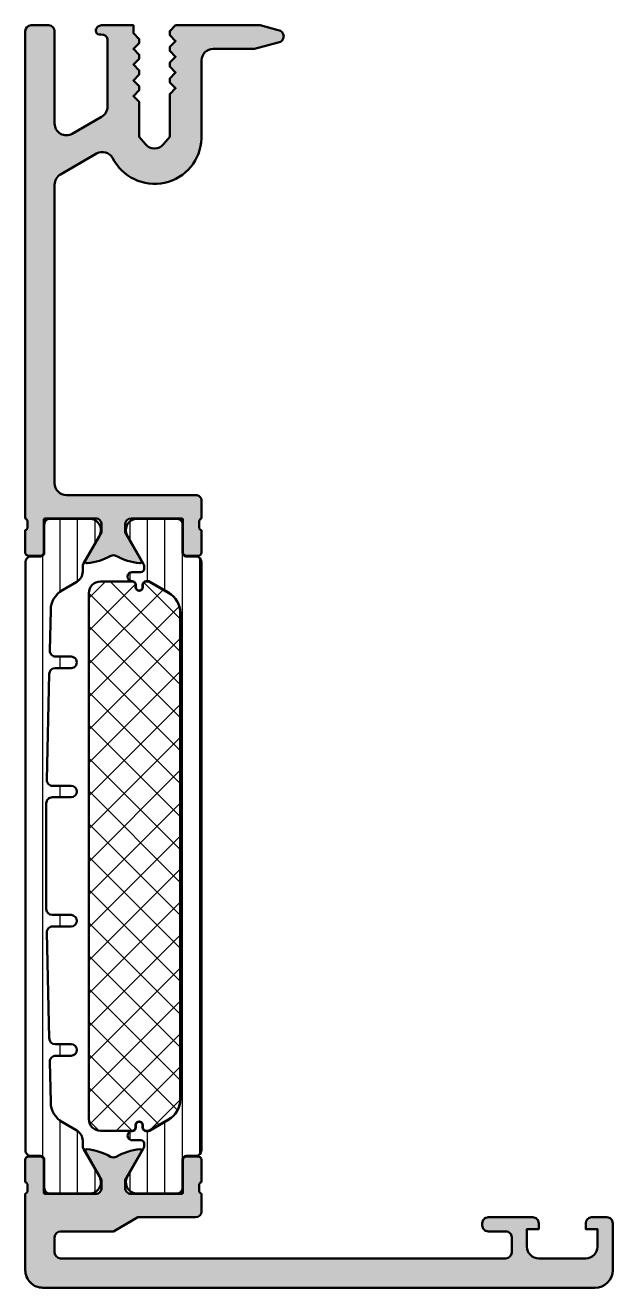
# Model space of a CAD drawing. Extents: x 0 to 50, y 0 to 108.
import ezdxf

# ---------------------------------------------------------------- set-up
doc = ezdxf.new("R2010")
doc.units = 0
for name, color, linetype, lineweight in [('0S-Alu contour', 7, 'Continuous', 50), ('0S-Alu hatch', 252, 'Continuous', 25), ('0S-Plastic contour', 254, 'Continuous', 50), ('0S-Plastic hatch', 253, 'Continuous', 25), ('0S-PT contour', 91, 'Continuous', 50), ('0S-PT hatch', 103, 'Continuous', 25)]:
    doc.layers.add(name, color=color, linetype=linetype, lineweight=lineweight)
pattern_1 = [(90, (0, 0), (-1.4859, 0), [])]

# ---------------------------------------------------------------- blocks, each defined once
blk = doc.blocks.new('346780__81346D26_302D_4603_8082_FFB4D8791FFA_')
at = {"layer": '0S-Alu hatch'}
h = blk.add_hatch(color=256, dxfattribs=at)
edge = h.paths.add_edge_path()
edge.add_line((0.4999979915646926, 107.500000000004), (1.999954825922699, 107.5000000020404))
edge.add_ellipse((1.999954826601581, 106.9999548266016), major_axis=(-0.5000451754388564, 0), ratio=1, start_angle=180.0000017075473, end_angle=270.0000000777871, ccw=False)
edge.add_line((2.500000002040437, 106.9999548113154), (2.49999976158142, 99.1340026855603))
edge.add_arc((3.499639183059032, 99.13385006288162), 0.9996394331286538, 179.9912522104221, 300.0094829271331)
edge.add_line((3.999602175488663, 98.2682196553366), (6.499999523152842, 99.7109985351505))
edge.add_arc((5.998854800376132, 100.5776854180947), 1.001145437104228, 300.0378074016631, 359.9605358366751)
edge.add_line((7.000000000000002, 100.576995849609), (7, 106.3126983642578))
edge.add_arc((6.50850515535016, 106.2208113471883), 0.5000104061150071, 10.58944137677314, 95.29390927060278)
edge.add_line((6.462371826171867, 106.7186889648437), (6.303681538842749, 106.7186889648437))
edge.add_ellipse((6.303681538842749, 107.0186889648437), major_axis=(-0.2999999999999971, 0), ratio=1, start_angle=-0.38179635222530806, end_angle=90, ccw=False)
edge.add_ellipse((6.486343230551225, 107.0174717617543), major_axis=(-0.4826657472028141, 0), ratio=1, start_angle=268.6323020506027, end_angle=359.61820364777475, ccw=False)
edge.add_line((6.497863769531109, 107.5), (9.199981689453125, 107.5))
edge.add_line((9.199981689453125, 107.5), (9.199981689453123, 106.8300018310547))
edge.add_line((9.199981689453123, 106.8300018310547), (9.699981689453123, 106.3300018310547))
edge.add_line((9.699981689453123, 106.3300018310547), (9.699981689453123, 105.989990234375))
edge.add_line((9.699981689453123, 105.989990234375), (9.199981689453123, 105.489990234375))
edge.add_line((9.199981689453123, 105.489990234375), (9.699981689453123, 104.989990234375))
edge.add_line((9.699981689453123, 104.989990234375), (9.699981689453123, 104.6499938964843))
edge.add_line((9.699981689453123, 104.6499938964843), (9.19998168945312, 104.1499938964844))
edge.add_line((9.19998168945312, 104.1499938964844), (9.699981689453123, 103.6499938964843))
edge.add_line((9.699981689453123, 103.6499938964843), (9.699981689453123, 103.3099975585937))
edge.add_line((9.699981689453123, 103.3099975585937), (9.199981689453123, 102.8099975585937))
edge.add_line((9.199981689453123, 102.8099975585937), (9.699981689453123, 102.3099975585937))
edge.add_line((9.699981689453123, 102.3099975585937), (9.699981689453123, 101.9700012207031))
edge.add_line((9.699981689453123, 101.9700012207031), (9.199981689453123, 101.4700012207031))
edge.add_line((9.199981689453123, 101.4700012207031), (9.699981689453123, 100.9700012207031))
edge.add_line((9.699981689453123, 100.9700012207031), (9.699981689453123, 98))
edge.add_line((9.699981689453123, 98), (10.23382267986526, 97.36399841308031))
edge.add_arc((10.99999114417817, 98.00803095768777), 1.000895616046541, 220.0500292006558, 319.9499707999107)
edge.add_line((11.76615960849746, 97.36399841308788), (12.29998779296875, 98))
edge.add_line((12.29998779296875, 98), (12.29998779296875, 101.6399993896484))
edge.add_line((12.29998779296875, 101.6399993896484), (12.79998779296875, 102.1399993896484))
edge.add_line((12.79998779296875, 102.1399993896484), (12.29998779296875, 102.6399993896484))
edge.add_line((12.29998779296875, 102.6399993896484), (12.29998779296875, 102.979995727539))
edge.add_line((12.29998779296875, 102.979995727539), (12.79998779296875, 103.479995727539))
edge.add_line((12.79998779296875, 103.479995727539), (12.29998779296875, 103.979995727539))
edge.add_line((12.29998779296875, 103.979995727539), (12.29998779296875, 104.3199920654297))
edge.add_line((12.29998779296875, 104.3199920654297), (12.79998779296875, 104.8199920654297))
edge.add_line((12.79998779296875, 104.8199920654297), (12.29998779296875, 105.3199920654297))
edge.add_line((12.29998779296875, 105.3199920654297), (12.29998779296875, 105.6600036621093))
edge.add_line((12.29998779296875, 105.6600036621093), (12.79998779296875, 106.1600036621094))
edge.add_line((12.79998779296875, 106.1600036621094), (12.29998779296875, 106.6600036621093))
edge.add_line((12.29998779296875, 106.6600036621093), (12.29998779296875, 107))
edge.add_line((12.29998779296875, 107), (12.79998779296875, 107.5))
edge.add_line((12.79998779296875, 107.5), (20, 107.5))
edge.add_line((20, 107.5), (21.5302734375, 107.0899658203125))
edge.add_ellipse((21.47397692245824, 106.5669790265405), major_axis=(-0.5260080646394916, 0), ratio=1, start_angle=96.12718655369008, end_angle=263.85609695350104, ccw=False)
edge.add_line((21.53012084960938, 106.0439758300781), (19.5, 105.5))
edge.add_line((19.5, 105.5), (15.99996892877547, 105.5000000004827))
edge.add_arc((15.99996892863755, 104.5000310713624), 0.9999689291202855, 89.99999999209773, 180)
edge.add_line((14.99999999951727, 104.5000310712896), (14.99999999999999, 97.87179565429688))
edge.add_ellipse((11.00528982321987, 97.99928665267024), major_axis=(-3.996744093776444, 0), ratio=1, start_angle=26.577357118790474, end_angle=178.1720282015475, ccw=False)
edge.add_arc((6.569737312759976, 95.72035100469017), 0.9911693707156942, 29.67911549304028, 120.2750715285259)
edge.add_line((6.07003736496009, 96.57633972167991), (2.999782177173065, 94.80362399944464))
edge.add_arc((3.50052701387352, 93.93741979034571), 1.00052742258415, 120.0318193240485, 179.9665712355721)
edge.add_line((2.49999976158142, 93.93800354003722), (2.49999976158142, 69))
edge.add_line((2.49999976158142, 69), (2.499999760615991, 68.49996893105092))
edge.add_arc((3.499968690218962, 68.49996892912024), 0.9999689296029711, 180, 270.0000000049458)
edge.add_line((3.499968690305281, 67.49999999951727), (14.49997744046514, 67.50000000046678))
edge.add_ellipse((14.51060663128536, 67.01060758495638), major_axis=(-0.4895078304344264, 0), ratio=1, start_angle=178.755779555601, end_angle=271.2442204265693, ccw=False)
edge.add_line((14.99999904679247, 66.99997839398387), (14.99999904632568, 65.50000000000001))
edge.add_arc((15.07883549286873, 65.2324794080069), 0.2788950563274364, 106.4198764194935, 181.1645893741116)
edge.add_line((14.79999804632569, 65.22681100000845), (14.79999804632569, 64.77321700000878))
edge.add_arc((15.07886614196886, 64.76755634053144), 0.2789255417371598, 178.8371299270552, 253.5754054446442)
edge.add_line((14.99999904632568, 64.5000130000085), (14.99999904632568, 62.62000200000001))
edge.add_ellipse((14.69999904632568, 62.62000200000001), major_axis=(-0.2999999999999971, 0), ratio=1, start_angle=90.00000000000142, end_angle=180, ccw=False)
edge.add_line((14.69999904632569, 62.32000200000001), (13.72002472728291, 62.32000199999998))
edge.add_ellipse((13.7200247272829, 62.620002), major_axis=(-0.3000000000000114, 0), ratio=1, start_angle=0, end_angle=90.00000000000142, ccw=False)
edge.add_line((13.42002472728289, 62.620002), (13.42002472728288, 65.38000000000002))
edge.add_arc((13.30002507406844, 65.38000000000002), 0.1199996532144461, 0, 90.00019868037334)
edge.add_line((13.30002465795444, 65.49999965321375), (8.999994563720906, 65.49998474231467))
edge.add_arc((8.999996297418887, 65.00001800847826), 0.499966733839408, 90.00019868037344, 180)
edge.add_line((8.500029563579481, 65.00001800824661), (8.500029563903809, 64.29998779296875))
edge.add_line((8.500029563903809, 64.29998779296875), (9.88827419281009, 61.89547729492182))
edge.add_ellipse((9.763083384547642, 61.8386851733538), major_axis=(-0.1374703005947158, 0), ratio=1, start_angle=75.7248170314619, end_angle=204.4011585450437, ccw=False)
edge.add_ellipse((10.17311329168704, 66.69475595803203), major_axis=(-5.009006846637642, 0), ratio=1, start_angle=60.68969751829758, end_angle=84.91544475808502, ccw=False)
edge.add_arc((7.500049478202419, 61.82447479588907), 0.5489535499339354, 66.26492328642306, 113.7429888560809)
edge.add_ellipse((4.826627949913779, 66.69592419217263), major_axis=(-5.0101932919862, 0), ratio=1, start_angle=95.08630240523871, end_angle=119.3064666214961, ccw=False)
edge.add_ellipse((5.235613791632408, 61.83757571580024), major_axis=(-0.1367246112590279, 0), ratio=1, start_angle=-25.055156705268416, end_angle=104.9183605229741, ccw=False)
edge.add_line((5.111754894256576, 61.89547729492185), (6.499999523162841, 64.29998779296875))
edge.add_line((6.499999523162841, 64.29998779296875), (6.499999523224179, 65.0000078318375))
edge.add_arc((6.000022613361384, 65.0000078318813), 0.4999769098627951, 0, 90.0000000071041)
edge.add_line((6.000022613299392, 65.4999847417441), (1.699959060238858, 65.49998474121095))
edge.add_arc((1.699959060253734, 65.38), 0.1199847412109563, 90.00000000710403, 180)
edge.add_line((1.579974319042778, 65.38), (1.579974319042783, 62.62000200000001))
edge.add_ellipse((1.279974319042779, 62.62000200000001), major_axis=(-0.3000000000000043, 0), ratio=1, start_angle=90.00000000000159, end_angle=180, ccw=False)
edge.add_line((1.279974319042787, 62.32000200000001), (0.3000000000000127, 62.32000199999998))
edge.add_ellipse((0.3000000000000041, 62.62000199999999), major_axis=(-0.3000000000000114, 0), ratio=1, start_angle=0, end_angle=90.00000000000159, ccw=False)
edge.add_line((-7.3e-15, 62.62000199999999), (-7.1e-15, 64.5000130000085))
edge.add_arc((-0.0788670956431893, 64.76755634053144), 0.2789255417371617, 286.4245945553571, 361.1628700728925)
edge.add_line((0.2000009999999904, 64.77321700000853), (0.2000009999999932, 65.2268110000084))
edge.add_arc((-0.0788364465430536, 65.2324794080069), 0.2788950563274364, 358.8354106258768, 433.5801235805065)
edge.add_line((-3.4e-15, 65.50000000000001), (-3.6e-15, 69))
edge.add_line((-3.6e-15, 69), (0, 94))
edge.add_line((0, 94), (-4.0337e-12, 107.0000020077563))
edge.add_ellipse((0.4999979922435099, 107.0000020077565), major_axis=(-0.4999979922475435, 0), ratio=1, start_angle=270.00000007778704, end_angle=360, ccw=False)
at = {"layer": '0S-Alu contour', "color": 7}
for points in [[(-3.4e-15, 65.50000000000001), (-3.6e-15, 69), (0, 94), (-4.0337e-12, 107.0000020077563)], [(0.4999979915646926, 107.500000000004), (1.999954825922699, 107.5000000020404)], [(2.500000002040437, 106.9999548113154), (2.49999976158142, 99.1340026855603)], [(6.462371826171867, 106.7186889648437), (6.303681538842749, 106.7186889648437)], [(6.497863769531109, 107.5), (9.199981689453125, 107.5), (9.199981689453123, 106.8300018310547), (9.699981689453123, 106.3300018310547), (9.699981689453123, 105.989990234375), (9.199981689453123, 105.489990234375), (9.699981689453123, 104.989990234375), (9.699981689453123, 104.6499938964843), (9.19998168945312, 104.1499938964844), (9.699981689453123, 103.6499938964843), (9.699981689453123, 103.3099975585937), (9.199981689453123, 102.8099975585937), (9.699981689453123, 102.3099975585937), (9.699981689453123, 101.9700012207031), (9.199981689453123, 101.4700012207031), (9.699981689453123, 100.9700012207031), (9.699981689453123, 98), (10.23382267986526, 97.36399841308031)], [(11.76615960849746, 97.36399841308788), (12.29998779296875, 98), (12.29998779296875, 101.6399993896484), (12.79998779296875, 102.1399993896484), (12.29998779296875, 102.6399993896484), (12.29998779296875, 102.979995727539), (12.79998779296875, 103.479995727539), (12.29998779296875, 103.979995727539), (12.29998779296875, 104.3199920654297), (12.79998779296875, 104.8199920654297), (12.29998779296875, 105.3199920654297), (12.29998779296875, 105.6600036621093), (12.79998779296875, 106.1600036621094), (12.29998779296875, 106.6600036621093), (12.29998779296875, 107), (12.79998779296875, 107.5), (20, 107.5), (21.5302734375, 107.0899658203125)], [(7.000000000000002, 100.576995849609), (7, 106.3126983642578)], [(21.53012084960938, 106.0439758300781), (19.5, 105.5), (15.99996892877547, 105.5000000004827)], [(14.99999999951727, 104.5000310712896), (14.99999999999999, 97.87179565429688)], [(3.999602175488663, 98.2682196553366), (6.499999523152842, 99.7109985351505)], [(6.07003736496009, 96.57633972167991), (2.999782177173065, 94.80362399944464)], [(2.49999976158142, 93.93800354003722), (2.49999976158142, 69), (2.499999760615991, 68.49996893105092)], [(3.499968690305281, 67.49999999951727), (14.49997744046514, 67.50000000046678)], [(14.99999904679247, 66.99997839398387), (14.99999904632568, 65.50000000000001)], [(0.2000009999999904, 64.77321700000853), (0.2000009999999932, 65.2268110000084)], [(1.579974319042778, 65.38), (1.579974319042783, 62.62000200000001)], [(6.000022613299392, 65.4999847417441), (1.699959060238858, 65.49998474121095)], [(5.111754894256576, 61.89547729492185), (6.499999523162841, 64.29998779296875), (6.499999523224179, 65.0000078318375)], [(8.500029563579481, 65.00001800824661), (8.500029563903809, 64.29998779296875), (9.88827419281009, 61.89547729492182)], [(13.30002465795444, 65.49999965321375), (8.999994563720906, 65.49998474231467)], [(13.42002472728289, 62.620002), (13.42002472728288, 65.38000000000002)], [(14.79999804632569, 65.22681100000845), (14.79999804632569, 64.77321700000878)], [(-7.3e-15, 62.62000199999999), (-7.1e-15, 64.5000130000085)], [(14.99999904632568, 64.5000130000085), (14.99999904632568, 62.62000200000001)], [(1.279974319042787, 62.32000200000001), (0.3000000000000127, 62.32000199999998)], [(14.69999904632569, 62.32000200000001), (13.72002472728291, 62.32000199999998)]]:
    blk.add_lwpolyline(points, dxfattribs=at)
at = {"layer": '0S-Alu contour', "color": 7, "extrusion": (0, 0, -1)}
for centre, radius, start, end in [((-0.4999979922435099, 107.0000020077565), 0.4999979922475435, 0, 89.99999992221296), ((-1.999954826601581, 106.9999548266016), 0.5000451754388564, 89.9999999222129, 179.9999982924527), ((-6.303681538842749, 107.0186889648437), 0.2999999999999971, 270, 0.381796352225282), ((-6.486343230551225, 107.0174717617543), 0.4826657472028141, 0.381796352225282, 91.36769794939734), ((-21.47397692245824, 106.5669790265405), 0.5260080646394916, 96.14390304649896, 263.8728134463099), ((-11.00528982321987, 97.99928665267024), 3.996744093776444, 181.8279717984527, 333.4226428812095), ((-14.51060663128536, 67.01060758495638), 0.4895078304344264, 88.75577957343071, 181.2442204443991), ((-0.3000000000000041, 62.62000199999999), 0.3000000000000114, 269.9999999999984, 0), ((-1.279974319042779, 62.62000200000001), 0.3000000000000043, 180, 269.9999999999984), ((-13.7200247272829, 62.620002), 0.3000000000000114, 269.9999999999986, 0), ((-14.69999904632568, 62.62000200000001), 0.2999999999999971, 180, 269.9999999999986), ((-5.235613791632408, 61.83757571580024), 0.1367246112590279, 255.0816394770259, 25.05515670526836), ((-4.826627949913779, 66.69592419217263), 5.010193291986201, 240.6935333785039, 264.9136975947613), ((-10.17311329168704, 66.69475595803203), 5.009006846637643, 275.0845552419151, 299.3103024817024), ((-9.763083384547642, 61.8386851733538), 0.1374703005947158, 155.5988414549563, 284.2751829685381)]:
    blk.add_arc(centre, radius, start, end, dxfattribs=at)
at = {"layer": '0S-Alu contour', "color": 7}
for centre, radius, start, end in [((6.50850515535016, 106.2208113471883), 0.5000104061150071, 10.58944137677314, 95.29390927060278), ((15.99996892863755, 104.5000310713624), 0.9999689291202855, 89.99999999209773, 180), ((5.998854800376132, 100.5776854180947), 1.001145437104228, 300.0378074016631, 359.9605358366751), ((3.499639183059032, 99.13385006288162), 0.9996394331286538, 179.9912522104221, 300.0094829271331), ((10.99999114417817, 98.00803095768777), 1.000895616046541, 220.0500292006558, 319.9499707999107), ((6.569737312759976, 95.72035100469017), 0.9911693707156942, 29.67911549304028, 120.2750715285259), ((3.50052701387352, 93.93741979034571), 1.00052742258415, 120.0318193240485, 179.9665712355721), ((3.499968690218962, 68.49996892912024), 0.9999689296029711, 180, 270.0000000049458), ((-0.0788364465430536, 65.2324794080069), 0.2788950563274364, 358.8354106258768, 73.58012358050652), ((-0.0788670956431893, 64.76755634053144), 0.2789255417371617, 286.4245945553571, 1.162870072892493), ((1.699959060253734, 65.38), 0.1199847412109563, 90.00000000710403, 180), ((6.000022613361384, 65.0000078318813), 0.4999769098627951, 0, 90.0000000071041), ((8.999996297418887, 65.00001800847826), 0.499966733839408, 90.00019868037344, 180), ((13.30002507406844, 65.38000000000002), 0.1199996532144461, 0, 90.00019868037334), ((15.07883549286873, 65.2324794080069), 0.2788950563274364, 106.4198764194935, 181.1645893741116), ((15.07886614196886, 64.76755634053144), 0.2789255417371598, 178.8371299270552, 253.5754054446442), ((7.500049478202419, 61.82447479588907), 0.5489535499339354, 66.26492328642306, 113.7429888560809)]:
    blk.add_arc(centre, radius, start, end, dxfattribs=at)
blk = doc.blocks.new('245307__DC00D384_908D_4843_8164_38B0382723C7___A659BA0E_86A2_4C26_964D_3EC36403C837_')
at = {"layer": '0S-Plastic hatch'}
h = blk.add_hatch(dxfattribs=at)
h.set_pattern_fill('ANSI31', color=256, scale=0.4680000000000001, angle=45, style=0)
h.set_pattern_definition(pattern_1)
edge = h.paths.add_edge_path()
edge.add_ellipse((0.5000000000000872, 61.79000299999997), major_axis=(-0.4899999999999949, 0), ratio=1, start_angle=270.000000000001, end_angle=360, ccw=False)
edge.add_line((0.5000000000000783, 62.28000299999997), (1.310334012242551, 62.28000299999997))
edge.add_arc((1.310334012242546, 62.59000299999997), 0.3099999999999952, 270.0000000000009, 360.0079886915353)
edge.add_line((1.620334009229274, 62.59004622298073), (1.619999387692302, 64.98993570235021))
edge.add_ellipse((2.109995360365568, 64.99000402257074), major_axis=(-0.4899959774362156, 0), ratio=1, start_angle=-90.00000000109571, end_angle=0.007988760060072764, ccw=False)
edge.add_line((2.109995360374938, 65.48000000000697), (5.585822496184235, 65.47999999999998))
edge.add_ellipse((5.444228849108124, 64.50018192527712), major_axis=(-0.9899960709244862, 0), ratio=1, start_angle=147.2592430116085, end_angle=261.7771036411001, ccw=False)
edge.add_line((6.276940554088933, 63.96475365105743), (4.958304390806225, 61.68080850649597))
edge.add_arc((5.399977361871417, 61.42580853271031), 0.5100000000002395, 150.0000034006555, 180.5398516222905)
edge.add_line((4.889999999999859, 61.42100328778734), (4.889999999999886, 60.96850454237742))
edge.add_ellipse((3.89999999999988, 60.96850454237735), major_axis=(-0.9900000000000064, 0), ratio=1, start_angle=119.99999999999929, end_angle=180, ccw=False)
edge.add_line((4.394999999999873, 60.11113939263074), (3.16814668627382, 59.40281530169484))
edge.add_arc((4.173146686273794, 57.66210424008812), 2.009999999999982, 119.9999999999994, 178.658604934221)
edge.add_line((2.163697512194509, 57.70915757994845), (2.082977305942261, 54.26193890712877))
edge.add_arc((2.59283754414148, 54.25000000000004), 0.5099999999999931, 178.658604934223, 269.9999999999997)
edge.add_line((2.592837544141477, 53.74000000000005), (3.900000000000055, 53.74000000000004))
edge.add_ellipse((3.900000000000055, 53.25000000000003), major_axis=(-0.490000000000002, 0), ratio=1, start_angle=90, end_angle=269.99999999999994, ccw=False)
edge.add_line((3.900000000000055, 52.76000000000003), (2.546005466508177, 52.76000000000003))
edge.add_arc((2.546005466508177, 52.25000000000003), 0.5100000000000052, 90.0000000000001, 178.6586049342208)
edge.add_line((2.036145228308947, 52.26193890712877), (1.825400878959063, 43.26193890712874))
edge.add_arc((2.335261117158287, 43.25000000000001), 0.5099999999999982, 178.6586049342224, 270.0000000000007)
edge.add_line((2.335261117158294, 42.74000000000001), (3.900000000000042, 42.74000000000003))
edge.add_ellipse((3.900000000000043, 42.25000000000004), major_axis=(-0.490000000000002, 0), ratio=1, start_angle=90.00000000000011, end_angle=270.0000000000001, ccw=False)
edge.add_line((3.900000000000044, 41.76000000000003), (2.299999999999996, 41.76000000000004))
edge.add_arc((2.299999999999994, 41.25000000000003), 0.5100000000000052, 89.99999999999969, 180)
edge.add_line((1.789999999999988, 41.25000000000004), (1.789999999999991, 32.25000000000004))
edge.add_arc((2.299999999999995, 32.25000000000004), 0.5100000000000041, 180, 270)
edge.add_line((2.299999999999995, 31.74000000000003), (3.900000000000048, 31.74000000000003))
edge.add_ellipse((3.90000000000005, 31.25000000000003), major_axis=(-0.4899999999999949, 0), ratio=1, start_angle=90.00000000000023, end_angle=270.00000000000017, ccw=False)
edge.add_line((3.900000000000051, 30.76000000000004), (2.335261117158243, 30.76000000000003))
edge.add_arc((2.335261117158247, 30.25000000000007), 0.509999999999959, 90.00000000000045, 181.3413950657792)
edge.add_line((1.825400878959062, 30.23806109287133), (2.036145228308947, 21.2380610928713))
edge.add_arc((2.54600546650818, 21.25000000000003), 0.5100000000000071, 181.3413950657786, 270.0000000000001)
edge.add_line((2.546005466508181, 20.74000000000003), (3.900000000000044, 20.74000000000003))
edge.add_ellipse((3.900000000000045, 20.25000000000003), major_axis=(-0.4899999999999985, 0), ratio=1, start_angle=90.00000000000011, end_angle=270.00000000000006, ccw=False)
edge.add_line((3.900000000000045, 19.76000000000004), (2.592837544141477, 19.76000000000003))
edge.add_arc((2.592837544141478, 19.25000000000003), 0.509999999999998, 90.00000000000017, 181.3413950657786)
edge.add_line((2.082977305942254, 19.23806109287129), (2.163697512194493, 15.79084242005162))
edge.add_arc((4.173146686273999, 15.83789575991196), 2.010000000000204, 181.3413950657792, 240.0000000000014)
edge.add_line((3.168146686273938, 14.09718469830504), (4.394999999999859, 13.38886060736924))
edge.add_ellipse((3.899999999999897, 12.53149545762266), major_axis=(-0.9899999999999662, 0), ratio=1, start_angle=180, end_angle=240.0000000000015, ccw=False)
edge.add_line((4.889999999999863, 12.53149545762268), (4.889999999999871, 12.07899671221197))
edge.add_arc((5.399977361871179, 12.07419146728956), 0.509999999999983, 179.4601483777709, 209.9999965993443)
edge.add_line((4.958304390806207, 11.81919149350402), (6.276940554088985, 9.535246348942406))
edge.add_ellipse((5.444228849108122, 8.999818074722828), major_axis=(-0.9899960709244721, 0), ratio=1, start_angle=98.22289635889678, end_angle=212.7407569883844, ccw=False)
edge.add_line((5.585822496184178, 8.019999999999978), (2.109995360374905, 8.01999999999301))
edge.add_ellipse((2.109995360374915, 8.509995977438583), major_axis=(-0.4899959774455738, 0), ratio=1, start_angle=-0.00030248056850723515, end_angle=89.9999999999988, ccw=False)
edge.add_line((1.61999938293617, 8.509998564271102), (1.62033401214533, 10.90999560570989))
edge.add_arc((1.310333315049084, 10.90999630290373), 0.3100006970970301, 359.9998711423899, 449.9998711414447)
edge.add_line((1.310334012242529, 11.21999699999998), (0.4999999999999974, 11.21999699999997))
edge.add_ellipse((0.4999999999999963, 11.70999700000008), major_axis=(-0.4900000000001033, 0), ratio=1, start_angle=0, end_angle=90.00000000000011, ccw=False)
edge.add_line((0.009999999999893, 11.70999700000008), (0.0100000000000922, 61.79000299999997))
at = {"layer": '0S-Plastic contour', "color": 7}
for points in [[(1.620334009229274, 62.59004622298073), (1.619999387692302, 64.98993570235021)], [(2.109995360374938, 65.48000000000697), (5.585822496184235, 65.47999999999998)], [(6.276940554088933, 63.96475365105743), (4.958304390806225, 61.68080850649597)], [(0.009999999999893, 11.70999700000008), (0.0100000000000922, 61.79000299999997)], [(0.5000000000000783, 62.28000299999997), (1.310334012242551, 62.28000299999997)], [(4.889999999999859, 61.42100328778734), (4.889999999999886, 60.96850454237742)], [(4.394999999999873, 60.11113939263074), (3.16814668627382, 59.40281530169484)], [(2.163697512194509, 57.70915757994845), (2.082977305942261, 54.26193890712877)], [(3.900000000000055, 52.76000000000003), (2.546005466508177, 52.76000000000003)], [(2.592837544141477, 53.74000000000005), (3.900000000000055, 53.74000000000004)], [(2.036145228308947, 52.26193890712877), (1.825400878959063, 43.26193890712874)], [(2.335261117158294, 42.74000000000001), (3.900000000000042, 42.74000000000003)], [(1.789999999999988, 41.25000000000004), (1.789999999999991, 32.25000000000004)], [(3.900000000000044, 41.76000000000003), (2.299999999999996, 41.76000000000004)], [(2.299999999999995, 31.74000000000003), (3.900000000000048, 31.74000000000003)], [(1.825400878959062, 30.23806109287133), (2.036145228308947, 21.2380610928713)], [(3.900000000000051, 30.76000000000004), (2.335261117158243, 30.76000000000003)], [(2.546005466508181, 20.74000000000003), (3.900000000000044, 20.74000000000003)], [(3.900000000000045, 19.76000000000004), (2.592837544141477, 19.76000000000003)], [(2.082977305942254, 19.23806109287129), (2.163697512194493, 15.79084242005162)], [(3.168146686273938, 14.09718469830504), (4.394999999999859, 13.38886060736924)], [(4.889999999999863, 12.53149545762268), (4.889999999999871, 12.07899671221197)], [(1.310334012242529, 11.21999699999998), (0.4999999999999974, 11.21999699999997)], [(1.61999938293617, 8.509998564271102), (1.62033401214533, 10.90999560570989)], [(4.958304390806207, 11.81919149350402), (6.276940554088985, 9.535246348942406)], [(5.585822496184178, 8.019999999999978), (2.109995360374905, 8.01999999999301)]]:
    blk.add_lwpolyline(points, dxfattribs=at)
at = {"layer": '0S-Plastic contour', "color": 7, "extrusion": (0, 0, -1)}
for centre, radius, start, end in [((-2.109995360365568, 64.99000402257074), 0.4899959774362156, 359.9920112399399, 90.00000000109574), ((-5.444228849108124, 64.50018192527712), 0.9899960709244862, 98.22289635889989, 212.7407569883916), ((-0.5000000000000872, 61.79000299999997), 0.4899999999999949, 0, 89.99999999999898), ((-3.89999999999988, 60.96850454237735), 0.9900000000000064, 180, 240.0000000000007), ((-3.900000000000055, 53.25000000000003), 0.490000000000002, 90.00000000000006, 270.0000000000001), ((-3.900000000000043, 42.25000000000004), 0.490000000000002, 89.99999999999991, 269.9999999999999), ((-3.90000000000005, 31.25000000000003), 0.4899999999999949, 89.99999999999984, 269.9999999999998), ((-3.900000000000045, 20.25000000000003), 0.4899999999999985, 89.99999999999994, 269.9999999999999), ((-3.899999999999897, 12.53149545762266), 0.9899999999999662, 119.9999999999985, 180), ((-0.4999999999999963, 11.70999700000008), 0.4900000000001033, 269.9999999999999, 0), ((-5.444228849108122, 8.999818074722828), 0.9899960709244721, 147.2592430116156, 261.7771036411032), ((-2.109995360374915, 8.509995977438583), 0.4899959774455738, 270.0000000000012, 0.0003024805683979)]:
    blk.add_arc(centre, radius, start, end, dxfattribs=at)
at = {"layer": '0S-Plastic contour', "color": 7}
for centre, radius, start, end in [((1.310334012242546, 62.59000299999997), 0.3099999999999952, 270.0000000000009, 0.0079886915352479), ((5.399977361871417, 61.42580853271031), 0.5100000000002395, 150.0000034006555, 180.5398516222905), ((4.173146686273794, 57.66210424008812), 2.009999999999982, 119.9999999999994, 178.658604934221), ((2.59283754414148, 54.25000000000004), 0.5099999999999931, 178.658604934223, 269.9999999999997), ((2.546005466508177, 52.25000000000003), 0.5100000000000052, 90.0000000000001, 178.6586049342208), ((2.335261117158287, 43.25000000000001), 0.5099999999999982, 178.6586049342224, 270.0000000000007), ((2.299999999999994, 41.25000000000003), 0.5100000000000052, 89.99999999999969, 180), ((2.299999999999995, 32.25000000000004), 0.5100000000000041, 180, 270), ((2.335261117158247, 30.25000000000007), 0.509999999999959, 90.00000000000045, 181.3413950657792), ((2.54600546650818, 21.25000000000003), 0.5100000000000071, 181.3413950657786, 270.0000000000001), ((2.592837544141478, 19.25000000000003), 0.509999999999998, 90.00000000000017, 181.3413950657786), ((4.173146686273999, 15.83789575991196), 2.010000000000204, 181.3413950657792, 240.0000000000014), ((5.399977361871179, 12.07419146728956), 0.509999999999983, 179.4601483777709, 209.9999965993443), ((1.310333315049084, 10.90999630290373), 0.3100006970970301, 359.9998711423899, 89.99987114144484)]:
    blk.add_arc(centre, radius, start, end, dxfattribs=at)
blk = doc.blocks.new('245307__0E722F73_F7BC_488E_B1B0_6C091F48922E___773C4105_437A_4A4A_ADF0_B3F2A6166AA9_')
at = {"layer": '0S-Plastic hatch'}
h = blk.add_hatch(dxfattribs=at)
h.set_pattern_fill('ANSI31', color=256, scale=0.4680000000000001, angle=45, style=0)
h.set_pattern_definition(pattern_1)
edge = h.paths.add_edge_path()
edge.add_arc((13.68966771299833, 62.59000300000598), 0.3100000000059816, 179.9920752616494, 269.9999999994028)
edge.add_line((13.6896677129951, 62.280003), (14.50000172523497, 62.28000300000718))
edge.add_ellipse((14.50000172523492, 61.7900056789164), major_axis=(-0.4899973210907759, 0), ratio=1, start_angle=180, end_angle=269.9999999999948, ccw=False)
edge.add_line((14.9899990463257, 61.79000567891636), (14.98999904632566, 11.70999432108361))
edge.add_ellipse((14.50000172523488, 11.70999432108361), major_axis=(-0.4899973210907866, 0), ratio=1, start_angle=90.0000000000008, end_angle=180, ccw=False)
edge.add_line((14.50000172523488, 11.21999699999282), (13.68966771299243, 11.21999699999999))
edge.add_arc((13.68966771299239, 10.90999699999994), 0.3100000000000396, 89.99999999999278, 180)
edge.add_line((13.37966771299235, 10.90999699999984), (13.37999966348502, 8.5099972339364))
edge.add_ellipse((12.8900043511623, 8.509995312319058), major_axis=(-0.4899953123264837, 0), ratio=1, start_angle=89.99992221595949, end_angle=180.0002246966147, ccw=False)
edge.add_line((12.89000368595074, 8.019999999993026), (9.414176550141493, 8.019999999999987))
edge.add_ellipse((9.555770197217566, 8.999818074722846), major_axis=(-0.9899960709244808, 0), ratio=1, start_angle=-32.74075698838351, end_angle=81.77710364110231, ccw=False)
edge.add_line((8.723058492236685, 9.535246348942415), (10.04169465186507, 11.81919148717442))
edge.add_arc((9.600021680800117, 12.07419146095994), 0.5099999999999616, 330.0000034006555, 360.0057438232341)
edge.add_line((10.11002167823738, 12.07424258776002), (10.10999904626603, 12.30000100242088))
edge.add_arc((9.849999547516832, 12.30000050120357), 0.259999498749682, 0.0001104540267311, 90.00011045281546)
edge.add_line((9.849999046298821, 12.55999999995277), (9.099592406934677, 12.55999999995282))
edge.add_ellipse((9.099592406934693, 12.94925907306959), major_axis=(-0.3892590731167633, 0), ratio=1, start_angle=-90.00000000000227, end_angle=89.99999999999773, ccw=False)
edge.add_arc((9.099592406934718, 13.64999999995291), 0.3114818537665656, 269.9999999999984, 360)
edge.add_line((9.411074260701284, 13.64999999995292), (9.411074260701282, 13.85057079523904))
edge.add_ellipse((9.700503465415043, 13.85057079523903), major_axis=(-0.2894292047137608, 0), ratio=1, start_angle=180, end_angle=360, ccw=False)
edge.add_line((9.989932670128804, 13.85057079523903), (9.989932670128807, 13.64999999995278))
edge.add_arc((10.29993267012877, 13.64999999995278), 0.3099999999999667, 180, 266.6615612799526)
edge.add_line((10.28188019717112, 13.34052607824032), (10.46501185578617, 13.34052607824028))
edge.add_arc((10.46501185578621, 13.55052607824044), 0.2100000000001607, 269.9999999999869, 300.0000000000037)
edge.add_line((10.57001185578631, 13.36866074344557), (12.20499904632584, 14.3126210380253))
edge.add_arc((11.19999904632579, 16.05333209963186), 2.009999999999888, 300.0000000000034, 360)
edge.add_line((13.20999904632568, 16.05333209963186), (13.20999904632569, 57.44666790032091))
edge.add_arc((11.19999904632572, 57.44666790032092), 2.009999999999978, 0, 60.00000000000124)
edge.add_line((12.20499904632567, 59.18737896192765), (10.57001185578599, 60.13133925650727))
edge.add_arc((10.46501185578599, 59.94947392171252), 0.2100000000000071, 60.00000000000266, 90.00000000001938)
edge.add_line((10.46501185578592, 60.15947392171253), (10.28188019717108, 60.15947392171248))
edge.add_arc((10.29993267012876, 59.85000000000003), 0.3099999999999427, 93.33843872005458, 180)
edge.add_line((9.98993267012882, 59.85000000000003), (9.989932670128812, 59.64942920471377))
edge.add_ellipse((9.700503465415048, 59.64942920471377), major_axis=(-0.2894292047137625, 0), ratio=1, start_angle=0, end_angle=180, ccw=False)
edge.add_line((9.411074260701287, 59.64942920471377), (9.41107426070129, 59.84999999999995))
edge.add_arc((9.099592406934763, 59.84999999999994), 0.3114818537665265, 0, 90.00000000000458)
edge.add_ellipse((9.099592406934715, 60.55074092688323), major_axis=(-0.3892590731167544, 0), ratio=1, start_angle=-89.99999999999648, end_angle=90.00000000000341, ccw=False)
edge.add_line((9.099592406934692, 60.93999999999998), (9.849999046298821, 60.94000000000001))
edge.add_arc((9.849999046298812, 61.20000000001748), 0.2600000000174774, 270.0000000000019, 359.9942561768293)
edge.add_line((10.10999904500981, 61.1999739353743), (10.1100216782374, 61.42575741229558))
edge.add_arc((9.600021680903913, 61.42580853906783), 0.5099999998961858, 359.9942561798751, 389.9999966024702)
edge.add_line((10.04169465186508, 61.68080851282557), (8.723058492236678, 63.96475365105759))
edge.add_ellipse((9.555770197217557, 64.50018192527715), major_axis=(-0.9899960709244723, 0), ratio=1, start_angle=-81.77710364109959, end_angle=32.74075698838283, ccw=False)
edge.add_line((9.414176550141441, 65.47999999999999), (12.89000368595078, 65.48000000000695))
edge.add_ellipse((12.89000368595077, 64.9900040225614), major_axis=(-0.4899959774455595, 0), ratio=1, start_angle=179.9997749047196, end_angle=269.9999999999985, ccw=False)
edge.add_line((13.37999966339254, 64.99000209753864), (13.37966771595756, 62.59004587696672))
at = {"layer": '0S-Plastic contour', "color": 7}
for points in [[(9.414176550141441, 65.47999999999999), (12.89000368595078, 65.48000000000695)], [(13.37999966339254, 64.99000209753864), (13.37966771595756, 62.59004587696672)], [(10.04169465186508, 61.68080851282557), (8.723058492236678, 63.96475365105759)], [(10.10999904500981, 61.1999739353743), (10.1100216782374, 61.42575741229558)], [(13.6896677129951, 62.280003), (14.50000172523497, 62.28000300000718)], [(14.9899990463257, 61.79000567891636), (14.98999904632566, 11.70999432108361)], [(9.099592406934692, 60.93999999999998), (9.849999046298821, 60.94000000000001)], [(9.411074260701287, 59.64942920471377), (9.41107426070129, 59.84999999999995)], [(9.98993267012882, 59.85000000000003), (9.989932670128812, 59.64942920471377)], [(10.46501185578592, 60.15947392171253), (10.28188019717108, 60.15947392171248)], [(12.20499904632567, 59.18737896192765), (10.57001185578599, 60.13133925650727)], [(13.20999904632568, 16.05333209963186), (13.20999904632569, 57.44666790032091)], [(10.57001185578631, 13.36866074344557), (12.20499904632584, 14.3126210380253)], [(9.411074260701284, 13.64999999995292), (9.411074260701282, 13.85057079523904)], [(9.989932670128804, 13.85057079523903), (9.989932670128807, 13.64999999995278)], [(10.28188019717112, 13.34052607824032), (10.46501185578617, 13.34052607824028)], [(9.849999046298821, 12.55999999995277), (9.099592406934677, 12.55999999995282)], [(10.11002167823738, 12.07424258776002), (10.10999904626603, 12.30000100242088)], [(8.723058492236685, 9.535246348942415), (10.04169465186507, 11.81919148717442)], [(13.37966771299235, 10.90999699999984), (13.37999966348502, 8.5099972339364)], [(14.50000172523488, 11.21999699999282), (13.68966771299243, 11.21999699999999)], [(12.89000368595074, 8.019999999993026), (9.414176550141493, 8.019999999999987)]]:
    blk.add_lwpolyline(points, dxfattribs=at)
at = {"layer": '0S-Plastic contour', "color": 7, "extrusion": (0, 0, -1)}
for centre, radius, start, end in [((-9.555770197217557, 64.50018192527715), 0.9899960709244723, 327.2592430116172, 81.77710364109969), ((-12.89000368595077, 64.9900040225614), 0.4899959774455596, 90.00000000000146, 180.0002250952805), ((-14.50000172523492, 61.7900056789164), 0.489997321090776, 90.00000000000519, 180), ((-9.099592406934715, 60.55074092688323), 0.3892590731167544, 269.9999999999966, 89.9999999999966), ((-9.700503465415048, 59.64942920471377), 0.2894292047137625, 180, 0), ((-9.700503465415043, 13.85057079523903), 0.2894292047137608, 0, 180), ((-9.099592406934693, 12.94925907306959), 0.3892590731167633, 270.0000000000023, 90.00000000000236), ((-14.50000172523488, 11.70999432108361), 0.4899973210907867, 180, 269.9999999999992), ((-9.555770197217566, 8.999818074722846), 0.9899960709244808, 278.2228963588977, 32.7407569883835), ((-12.8900043511623, 8.509995312319058), 0.4899953123264837, 179.9997753033853, 270.0000777840405)]:
    blk.add_arc(centre, radius, start, end, dxfattribs=at)
at = {"layer": '0S-Plastic contour', "color": 7}
for centre, radius, start, end in [((13.68966771299833, 62.59000300000598), 0.3100000000059816, 179.9920752616494, 269.9999999994028), ((9.600021680903913, 61.42580853906783), 0.5099999998961858, 359.9942561798751, 29.99999660247023), ((9.849999046298812, 61.20000000001748), 0.2600000000174774, 270.0000000000019, 359.9942561768293), ((9.099592406934763, 59.84999999999994), 0.3114818537665265, 0, 90.00000000000458), ((10.29993267012876, 59.85000000000003), 0.3099999999999427, 93.33843872005458, 180), ((10.46501185578599, 59.94947392171252), 0.2100000000000071, 60.00000000000266, 90.00000000001938), ((11.19999904632572, 57.44666790032092), 2.009999999999978, 0, 60.00000000000124), ((11.19999904632579, 16.05333209963186), 2.009999999999888, 300.0000000000034, 0), ((9.099592406934718, 13.64999999995291), 0.3114818537665656, 269.9999999999984, 0), ((10.29993267012877, 13.64999999995278), 0.3099999999999667, 180, 266.6615612799526), ((10.46501185578621, 13.55052607824044), 0.2100000000001607, 269.9999999999869, 300.0000000000037), ((9.849999547516832, 12.30000050120357), 0.259999498749682, 0.0001104540267311, 90.00011045281546), ((9.600021680800117, 12.07419146095994), 0.5099999999999616, 330.0000034006555, 0.0057438232341285), ((13.68966771299239, 10.90999699999994), 0.3100000000000396, 89.99999999999278, 180)]:
    blk.add_arc(centre, radius, start, end, dxfattribs=at)
blk = doc.blocks.new('465730__4C635BFB_5B5C_4246_882B_3269877E256F_')
at = {"layer": '0S-PT hatch'}
h = blk.add_hatch(dxfattribs=at)
h.set_pattern_fill('ANSI37', color=256, scale=0.625, angle=90, style=0)
h.set_pattern_definition([(135, (0, 0), (-1.403165018917055, -1.403165018917055), []), (225, (0, 0), (1.403165018917055, -1.403165018917055), [])])
edge = h.paths.add_edge_path()
edge.add_ellipse((6.399999046325699, 59.15020331969548), major_axis=(-0.9900000000000019, 0), ratio=1, start_angle=270, end_angle=360, ccw=False)
edge.add_line((6.399999046325699, 60.14020331969549), (9.101074260701283, 60.14020331969549))
edge.add_ellipse((9.101074260701285, 59.85020331969548), major_axis=(-0.2900000000000062, 0), ratio=1, start_angle=180, end_angle=270.0000000000007, ccw=False)
edge.add_line((9.391074260701293, 59.85020331969548), (9.39107426070129, 59.64963252440924))
edge.add_arc((9.700503465415052, 59.64963252440924), 0.3094292047137621, 180, 360)
edge.add_line((10.00993267012881, 59.64963252440924), (10.00993267012881, 59.85020331969547))
edge.add_ellipse((10.29993267012881, 59.85020331969547), major_axis=(-0.2899999999999955, 0), ratio=1, start_angle=273.4516718061732, end_angle=360, ccw=False)
edge.add_line((10.28247275465404, 60.13967724140796), (10.46501185578615, 60.13967724140797))
edge.add_ellipse((10.46501185578615, 59.94967724140797), major_axis=(-0.1899999999999906, 0), ratio=1, start_angle=240.0000000000017, end_angle=270.0000000000016, ccw=False)
edge.add_line((10.56001185578614, 60.11422206812701), (12.19499904632568, 59.17026177354745))
edge.add_ellipse((11.1999990463257, 57.4468712200164), major_axis=(-1.989999999999997, 0), ratio=1, start_angle=180, end_angle=240.0000000000005, ccw=False)
edge.add_line((13.1899990463257, 57.4468712200164), (13.18999904632568, 16.05353541932736))
edge.add_ellipse((11.1999990463257, 16.05353541932736), major_axis=(-1.989999999999986, 0), ratio=1, start_angle=119.99999999999929, end_angle=180, ccw=False)
edge.add_line((12.19499904632567, 14.33014486579632), (10.56001185578612, 13.38618457121676))
edge.add_ellipse((10.46501185578614, 13.55072939793576), major_axis=(-0.1899999999999448, 0), ratio=1, start_angle=89.99999999999949, end_angle=119.99999999999929, ccw=False)
edge.add_line((10.46501185578614, 13.36072939793581), (10.282472754654, 13.36072939793581))
edge.add_ellipse((10.29993267012881, 13.65020331964831), major_axis=(-0.2900000000000027, 0), ratio=1, start_angle=0, end_angle=86.54832819381988, ccw=False)
edge.add_line((10.0099326701288, 13.65020331964831), (10.00993267012881, 13.85077411493454))
edge.add_arc((9.699965858227245, 13.85077411493454), 0.3099668119015639, 0, 180)
edge.add_line((9.38999904632568, 13.85077411493454), (9.389999046325682, 13.65020331969547))
edge.add_ellipse((9.09959240693471, 13.65020331969547), major_axis=(-0.290406639390973, 0), ratio=1, start_angle=90.00000000099988, end_angle=180, ccw=False)
edge.add_line((9.099592406939777, 13.3597966803045), (6.399999046342951, 13.35979668025738))
edge.add_ellipse((6.399999046325667, 14.34979668025735), major_axis=(-0.9899999999999716, 0), ratio=1, start_angle=0, end_angle=90.00000000100027, ccw=False)
edge.add_line((5.409999046325696, 14.34979668025735), (5.409999046325697, 59.15020331969548))
at = {"layer": '0S-PT contour', "color": 7}
for points in [[(5.409999046325696, 14.34979668025735), (5.409999046325697, 59.15020331969548)], [(6.399999046325699, 60.14020331969549), (9.101074260701283, 60.14020331969549)], [(9.391074260701293, 59.85020331969548), (9.39107426070129, 59.64963252440924)], [(10.00993267012881, 59.64963252440924), (10.00993267012881, 59.85020331969547)], [(10.28247275465404, 60.13967724140796), (10.46501185578615, 60.13967724140797)], [(10.56001185578614, 60.11422206812701), (12.19499904632568, 59.17026177354745)], [(13.1899990463257, 57.4468712200164), (13.18999904632568, 16.05353541932736)], [(12.19499904632567, 14.33014486579632), (10.56001185578612, 13.38618457121676)], [(9.099592406939777, 13.3597966803045), (6.399999046342951, 13.35979668025738)], [(9.38999904632568, 13.85077411493454), (9.389999046325682, 13.65020331969547)], [(10.0099326701288, 13.65020331964831), (10.00993267012881, 13.85077411493454)], [(10.46501185578614, 13.36072939793581), (10.282472754654, 13.36072939793581)]]:
    blk.add_lwpolyline(points, dxfattribs=at)
at = {"layer": '0S-PT contour', "color": 7, "extrusion": (0, 0, -1)}
for centre, radius, start, end in [((-6.399999046325699, 59.15020331969548), 0.9900000000000019, 0, 90), ((-9.101074260701285, 59.85020331969548), 0.2900000000000062, 89.9999999999993, 180), ((-10.29993267012881, 59.85020331969547), 0.2899999999999956, 0, 86.54832819382685), ((-10.46501185578615, 59.94967724140797), 0.1899999999999906, 89.9999999999984, 119.9999999999983), ((-11.1999990463257, 57.4468712200164), 1.989999999999997, 119.9999999999995, 180), ((-11.1999990463257, 16.05353541932736), 1.989999999999986, 180, 240.0000000000008), ((-6.399999046325667, 14.34979668025735), 0.9899999999999717, 269.9999999989997, 0), ((-9.09959240693471, 13.65020331969547), 0.290406639390973, 180, 269.9999999990001), ((-10.29993267012881, 13.65020331964831), 0.2900000000000027, 273.4516718061801, 0), ((-10.46501185578614, 13.55072939793576), 0.1899999999999448, 240.0000000000007, 270.0000000000005)]:
    blk.add_arc(centre, radius, start, end, dxfattribs=at)
at = {"layer": '0S-PT contour', "color": 7}
for centre, radius, start, end in [((9.700503465415052, 59.64963252440924), 0.3094292047137621, 180, 0), ((9.699965858227245, 13.85077411493454), 0.3099668119015639, 0, 180)]:
    blk.add_arc(centre, radius, start, end, dxfattribs=at)
blk = doc.blocks.new('182020__954937C9_240B_407E_A05E_FEB964547BA6_')
at = {"layer": '0S-Alu hatch'}
h = blk.add_hatch(color=256, dxfattribs=at)
edge = h.paths.add_edge_path()
edge.add_arc((-0.0788364465429737, 8.267520591993115), 0.2788950563274333, 286.419876419492, 361.1645893740969)
edge.add_line((0.2000010000000726, 8.273188999991488), (0.2000010000000727, 8.726782999991457))
edge.add_arc((-0.0788670956430939, 8.732443659468547), 0.2789255417371487, 358.8371299271069, 433.5754054446455)
edge.add_line((7.26e-14, 8.999986999991487), (7.29e-14, 10.879998))
edge.add_ellipse((0.3000000000000736, 10.879998), major_axis=(-0.3000000000000007, 0), ratio=1, start_angle=270, end_angle=360, ccw=False)
edge.add_line((0.3000000000000736, 11.179998), (1.279974319042858, 11.179998))
edge.add_ellipse((1.279974319042858, 10.879998), major_axis=(-0.3000000000000007, 0), ratio=1, start_angle=180, end_angle=270.00000000000006, ccw=False)
edge.add_line((1.579974319042859, 10.879998), (1.57997431904286, 8.120000000000008))
edge.add_arc((1.699974319042861, 8.120000000000008), 0.120000000000001, 180, 269.9999999999999)
edge.add_line((1.69997431904286, 8.000000000000007), (6.000000000000068, 7.999999999999996))
edge.add_arc((6.000000000000069, 8.499999999999996), 0.5, 269.9999999999999, 360)
edge.add_line((6.500000000000069, 8.499999999999996), (6.500000000000068, 9.199999999999998))
edge.add_line((6.500000000000068, 9.199999999999998), (5.1212796628888, 11.5882224875935))
edge.add_ellipse((5.238119784648367, 11.6618802153517), major_axis=(-0.1381197846482976, 0), ratio=1, start_angle=-95.6225775507935, end_angle=32.22793314035681, ccw=False)
edge.add_ellipse((4.761776758826258, 6.82339113815223), major_axis=(-4.999999999999962, 0), ratio=1, start_angle=240.14155675074312, end_angle=264.3774224492063, ccw=False)
edge.add_arc((7.500000415319505, 11.59331055120529), 0.5000000000000084, 240.1415567507432, 299.8584332717077)
edge.add_ellipse((10.2382232411738, 6.823390661315014), major_axis=(-5.000000000000024, 0), ratio=1, start_angle=275.62257755079355, end_angle=299.8584332717077, ccw=False)
edge.add_ellipse((9.7618802153517, 11.66187973851454), major_axis=(-0.1381197846483005, 0), ratio=1, start_angle=147.7720668596282, end_angle=275.62257755079446, ccw=False)
edge.add_line((9.87872033711125, 11.58822201075631), (8.500000000000002, 9.199999523162841))
edge.add_line((8.500000000000002, 9.199999523162841), (8.5, 8.499999523162844))
edge.add_arc((9, 8.499999523162842), 0.5, 180, 270.0000000000002)
edge.add_line((9.000000000000002, 7.999999523162841), (13.30002568095721, 7.999999523162843))
edge.add_arc((13.30002568095721, 8.119999523162845), 0.120000000000001, 270, 360)
edge.add_line((13.42002568095721, 8.119999523162843), (13.42002568095721, 10.87999752316284))
edge.add_ellipse((13.72002568095721, 10.87999752316284), major_axis=(-0.2999999999999989, 0), ratio=1, start_angle=270, end_angle=360, ccw=False)
edge.add_line((13.72002568095721, 11.17999752316284), (14.69999999999999, 11.17999752316284))
edge.add_ellipse((14.69999999999999, 10.87999752316284), major_axis=(-0.3000000000000007, 0), ratio=1, start_angle=180, end_angle=270.00000000000034, ccw=False)
edge.add_line((15, 10.87999752316284), (14.99999999999999, 8.999986523154329))
edge.add_arc((15.07886709564316, 8.73244318263139), 0.2789255417371477, 106.424594555355, 181.1628700728919)
edge.add_line((14.799999, 8.726782523154307), (14.79999899999999, 8.273188523154335))
edge.add_arc((15.07883644654304, 8.267520115155952), 0.2788950563274363, 178.8354106259002, 253.5801235805072)
edge.add_line((15, 7.999999523162832), (15.0000000000022, 6.499998514020363))
edge.add_ellipse((14.50000148597963, 6.499998514020364), major_axis=(-0.4999985140225718, 0), ratio=1, start_angle=90, end_angle=180, ccw=False)
edge.add_line((14.50000148597963, 5.999999999997792), (9.578461647033693, 6))
edge.add_line((9.578461647033693, 6), (7.5, 4.799999237060545))
edge.add_line((7.5, 4.799999237060545), (3.000003342406213, 4.799999237071717))
edge.add_arc((3.000003342406213, 4.299995894654332), 0.5000033424173848, 90, 180)
edge.add_line((2.499999999988828, 4.299995894654332), (2.499999999988649, 2.999996630934402))
edge.add_arc((2.999996630932087, 2.999996630938698), 0.4999966309434383, 180, 270)
edge.add_line((2.999996630932087, 2.49999999999526), (40.89997749289216, 2.49999999973093))
edge.add_arc((40.89997749289209, 3.000016403592283), 0.5000164038613529, 270.0000000000081, 360)
edge.add_line((41.39999389675344, 3.000016403592283), (41.39999389693527, 4.299981817176314))
edge.add_arc((40.89997266179939, 4.299981817072819), 0.5000212351358826, 0, 90.0000000000016)
edge.add_line((40.89997266179937, 4.800003052208702), (39.39997591108543, 4.800003051434318))
edge.add_ellipse((39.39997591093515, 5.29998506599234), major_axis=(-0.4999820145580224, 0), ratio=1, start_angle=0, end_angle=90.0000000172223, ccw=False)
edge.add_line((38.89999389637713, 5.29998506599234), (38.89999389648437, 5.500000000000005))
edge.add_ellipse((39.39998788693791, 5.500006009546472), major_axis=(-0.4999939904896475, 0), ratio=1, start_angle=-89.99999998892889, end_angle=0.0006886514098027874, ccw=False)
edge.add_line((39.3999878868413, 6.00000000003612), (43.19996985137684, 6.0000000007342))
edge.add_ellipse((43.19996985137684, 5.499972903134654), major_axis=(-0.5000270975995456, 0), ratio=1, start_angle=180, end_angle=270.0000000000008, ccw=False)
edge.add_line((43.69999694897638, 5.499972903134654), (43.69999694824218, 5))
edge.add_line((43.69999694824218, 5), (42.69999694824218, 5))
edge.add_line((42.69999694824218, 5), (42.69999694822489, 3.499994119039627))
edge.add_arc((43.69999106728181, 3.499994119039627), 0.9999941190569217, 180, 269.9999999924281)
edge.add_line((43.69999106714966, 2.499999999982705), (47.69996443221516, 2.499999999471373))
edge.add_arc((47.69996443221516, 3.500032516027022), 1.000032516555648, 270, 360)
edge.add_line((48.69999694877081, 3.500032516027022), (48.69999694824218, 5))
edge.add_line((48.69999694824218, 5), (47.69999694824218, 5))
edge.add_line((47.69999694824218, 5), (47.69999694820607, 5.500006008492583))
edge.add_ellipse((48.19999093979905, 5.500006008492583), major_axis=(-0.4999939915929872, 0), ratio=1, start_angle=270.00000000039, end_angle=360, ccw=False)
edge.add_line((48.19999093979565, 6.00000000008557), (49.49999702003925, 6.000000000008876))
edge.add_ellipse((49.49999702003925, 5.499997020039234), major_axis=(-0.5000029799696418, 0), ratio=1, start_angle=180, end_angle=270.0000000000008, ccw=False)
edge.add_line((50.00000000000889, 5.499997020041551), (50.00000000001853, 1.500007455571342))
edge.add_ellipse((48.49999254442866, 1.500007455571343), major_axis=(-1.500007455589873, 0), ratio=1, start_angle=90.00000000000409, end_angle=180, ccw=False)
edge.add_line((48.49999254442876, -1.85301e-11), (1.50000311215988, -3.2292e-12))
edge.add_ellipse((1.500003112159878, 1.500003112159809), major_axis=(-1.500003112163038, 0), ratio=1, start_angle=0, end_angle=90.00000000000011, ccw=False)
edge.add_line((-3.1599e-12, 1.500003112159809), (6.86e-14, 7.999999999999999))
at = {"layer": '0S-Alu contour', "color": 7}
for points in [[(7.26e-14, 8.999986999991487), (7.29e-14, 10.879998)], [(0.3000000000000736, 11.179998), (1.279974319042858, 11.179998)], [(1.579974319042859, 10.879998), (1.57997431904286, 8.120000000000008)], [(6.500000000000069, 8.499999999999996), (6.500000000000068, 9.199999999999998), (5.1212796628888, 11.5882224875935)], [(9.87872033711125, 11.58822201075631), (8.500000000000002, 9.199999523162841), (8.5, 8.499999523162844)], [(13.42002568095721, 8.119999523162843), (13.42002568095721, 10.87999752316284)], [(13.72002568095721, 11.17999752316284), (14.69999999999999, 11.17999752316284)], [(15, 10.87999752316284), (14.99999999999999, 8.999986523154329)], [(0.2000010000000726, 8.273188999991488), (0.2000010000000727, 8.726782999991457)], [(14.799999, 8.726782523154307), (14.79999899999999, 8.273188523154335)], [(-3.1599e-12, 1.500003112159809), (6.86e-14, 7.999999999999999)], [(1.69997431904286, 8.000000000000007), (6.000000000000068, 7.999999999999996)], [(9.000000000000002, 7.999999523162841), (13.30002568095721, 7.999999523162843)], [(15, 7.999999523162832), (15.0000000000022, 6.499998514020363)], [(14.50000148597963, 5.999999999997792), (9.578461647033693, 6), (7.5, 4.799999237060545), (3.000003342406213, 4.799999237071717)], [(38.89999389637713, 5.29998506599234), (38.89999389648437, 5.500000000000005)], [(39.3999878868413, 6.00000000003612), (43.19996985137684, 6.0000000007342)], [(43.69999694897638, 5.499972903134654), (43.69999694824218, 5), (42.69999694824218, 5), (42.69999694822489, 3.499994119039627)], [(48.69999694877081, 3.500032516027022), (48.69999694824218, 5), (47.69999694824218, 5), (47.69999694820607, 5.500006008492583)], [(48.19999093979565, 6.00000000008557), (49.49999702003925, 6.000000000008876)], [(50.00000000000889, 5.499997020041551), (50.00000000001853, 1.500007455571342)], [(40.89997266179937, 4.800003052208702), (39.39997591108543, 4.800003051434318)], [(2.499999999988828, 4.299995894654332), (2.499999999988649, 2.999996630934402)], [(41.39999389675344, 3.000016403592283), (41.39999389693527, 4.299981817176314)], [(2.999996630932087, 2.49999999999526), (40.89997749289216, 2.49999999973093)], [(43.69999106714966, 2.499999999982705), (47.69996443221516, 2.499999999471373)], [(48.49999254442876, -1.85301e-11), (1.50000311215988, -3.2292e-12)]]:
    blk.add_lwpolyline(points, dxfattribs=at)
at = {"layer": '0S-Alu contour', "color": 7, "extrusion": (0, 0, -1)}
for centre, radius, start, end in [((-0.3000000000000736, 10.879998), 0.3000000000000007, 0, 90), ((-1.279974319042858, 10.879998), 0.3000000000000007, 89.99999999999996, 180), ((-5.238119784648367, 11.6618802153517), 0.1381197846482976, 327.7720668596432, 95.62257755079352), ((-4.761776758826258, 6.82339113815223), 4.999999999999962, 95.6225775507937, 119.8584432492569), ((-10.2382232411738, 6.823390661315014), 5.000000000000024, 60.1415667282923, 84.37742244920645), ((-9.7618802153517, 11.66187973851454), 0.1381197846483005, 84.37742244920553, 212.2279331403719), ((-13.72002568095721, 10.87999752316284), 0.2999999999999989, 0, 90), ((-14.69999999999999, 10.87999752316284), 0.3000000000000007, 89.99999999999967, 180), ((-14.50000148597963, 6.499998514020364), 0.4999985140225718, 180, 270), ((-39.39998788693791, 5.500006009546472), 0.4999939904896475, 359.9993113485902, 89.99999998892889), ((-43.19996985137684, 5.499972903134654), 0.5000270975995456, 89.9999999999992, 180), ((-48.19999093979905, 5.500006008492583), 0.4999939915929872, 0, 89.99999999960998), ((-49.49999702003925, 5.499997020039234), 0.5000029799696418, 89.9999999999992, 180), ((-39.39997591093515, 5.29998506599234), 0.4999820145580225, 269.9999999827777, 0), ((-1.500003112159878, 1.500003112159809), 1.500003112163038, 269.9999999999999, 0), ((-48.49999254442866, 1.500007455571343), 1.500007455589873, 180, 269.9999999999959)]:
    blk.add_arc(centre, radius, start, end, dxfattribs=at)
at = {"layer": '0S-Alu contour', "color": 7}
for centre, radius, start, end in [((7.500000415319505, 11.59331055120529), 0.5000000000000084, 240.1415567507432, 299.8584332717077), ((-0.0788670956430939, 8.732443659468547), 0.2789255417371487, 358.8371299271069, 73.57540544464548), ((15.07886709564316, 8.73244318263139), 0.2789255417371477, 106.424594555355, 181.1628700728919), ((-0.0788364465429737, 8.267520591993115), 0.2788950563274333, 286.419876419492, 1.164589374096924), ((1.699974319042861, 8.120000000000008), 0.120000000000001, 180, 269.9999999999999), ((6.000000000000069, 8.499999999999996), 0.5, 269.9999999999999, 0), ((9, 8.499999523162842), 0.5, 180, 270.0000000000002), ((13.30002568095721, 8.119999523162845), 0.120000000000001, 270, 0), ((15.07883644654304, 8.267520115155952), 0.2788950563274363, 178.8354106259002, 253.5801235805072), ((3.000003342406213, 4.299995894654332), 0.5000033424173848, 90, 180), ((40.89997266179939, 4.299981817072819), 0.5000212351358826, 0, 90.0000000000016), ((43.69999106728181, 3.499994119039627), 0.9999941190569217, 180, 269.9999999924281), ((47.69996443221516, 3.500032516027022), 1.000032516555648, 270, 0), ((2.999996630932087, 2.999996630938698), 0.4999966309434383, 180, 270), ((40.89997749289209, 3.000016403592283), 0.5000164038613529, 270.0000000000081, 0)]:
    blk.add_arc(centre, radius, start, end, dxfattribs=at)
blk = doc.blocks.new('465730__E4CD010D_B74E_4D22_B9A4_99278722B295_')
at = {"layer": '0S-Alu contour', "color": 7}
for name in ['346780__81346D26_302D_4603_8082_FFB4D8791FFA_', '182020__954937C9_240B_407E_A05E_FEB964547BA6_']:
    blk.add_blockref(name, (0, 0), dxfattribs=at)
at = {"layer": '0S-Plastic contour', "color": 7}
for name in ['245307__DC00D384_908D_4843_8164_38B0382723C7___A659BA0E_86A2_4C26_964D_3EC36403C837_', '245307__0E722F73_F7BC_488E_B1B0_6C091F48922E___773C4105_437A_4A4A_ADF0_B3F2A6166AA9_']:
    blk.add_blockref(name, (0, 0), dxfattribs=at)
at = {"layer": '0S-PT contour', "color": 7}
blk.add_blockref('465730__4C635BFB_5B5C_4246_882B_3269877E256F_', (0, 0), dxfattribs=at)

msp = doc.modelspace()

# ---------------------------------------------------------------- block references
at = {"layer": '0S-Alu contour', "color": 7}
msp.add_blockref('465730__E4CD010D_B74E_4D22_B9A4_99278722B295_', (0, 0), dxfattribs=at)

doc.saveas('drawing.dxf')
